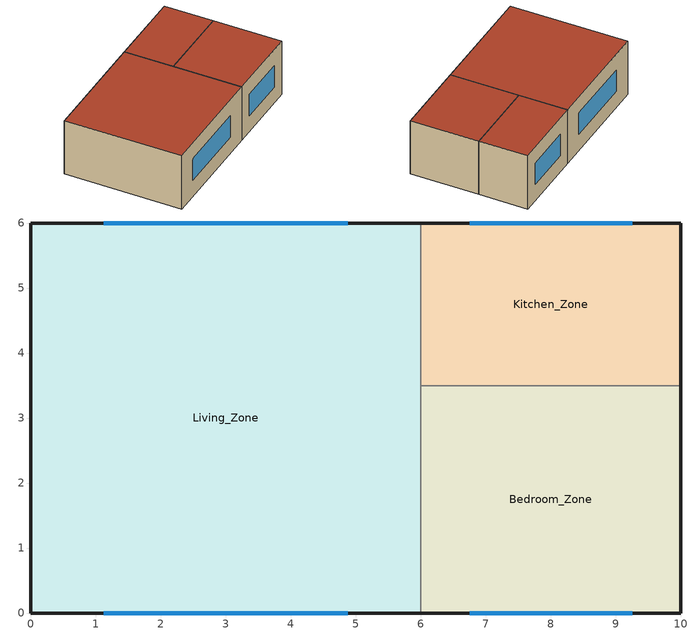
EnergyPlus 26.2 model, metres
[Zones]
Living_Zone
 floor ground (Floor_Construction): 0,0 0,6 6,6 6,0 z0
 wall outside (Exterior_Wall_Construction): 6,6 0,6 0,0 6,0 z0:3
 wall to Bedroom_Zone (Interior_Partition_Construction): 6,3.5 6,0 z0:3
 wall to Kitchen_Zone (Interior_Partition_Construction): 6,6 6,3.5 z0:3
 window (Window_Construction): 1.12,0 4.88,0 / 4.88,6 1.12,6 z0.9:2.1
 roof outside (Roof_Construction): 0,6 0,0 6,0 6,6 z3
Bedroom_Zone
 floor ground (Floor_Construction): 6,0 6,3.5 10,3.5 10,0 z0
 wall outside (Exterior_Wall_Construction): 6,0 10,0 10,3.5 z0:3
 wall to Kitchen_Zone (Interior_Partition_Construction): 10,3.5 6,3.5 z0:3
 window (Window_Construction): 6.75,0 9.25,0 z0.9:2.1
 roof outside (Roof_Construction): 6,3.5 6,0 10,0 10,3.5 z3
Kitchen_Zone
 floor ground (Floor_Construction): 6,3.5 6,6 10,6 10,3.5 z0
 wall outside (Exterior_Wall_Construction): 10,3.5 10,6 6,6 z0:3
 window (Window_Construction): 9.25,6 6.75,6 z0.9:2.1
 roof outside (Roof_Construction): 6,6 6,3.5 10,3.5 10,6 z3
[Building]
Building_house: North Axis {deg}=45; Terrain=Suburbs; Loads Convergence Tolerance Value {W}=0.04; Temperature Convergence Tolerance Value {deltaC}=0.4; Solar Distribution=FullExterior; Maximum Number of Warmup Days=25; Minimum Number of Warmup Days=6
[Material]
Name | Roughness | Thickness {m} | Conductivity {W/m-K} | Density {kg/m3} | Specific Heat {J/kg-K} | Thermal Absorptance | Solar Absorptance | Visible Absorptance
MediumBrick_200mm | Rough | 0.2 | 0.89 | 1920 | 790
Wall_Insulation; Roof_Insulation | VerySmooth | 0.05 | 0.038 | 30 | 1200
Plaster_15mm | Smooth | 0.015 | 0.72 | 1600 | 840
Roof_Concrete_100mm | Rough | 0.1 | 1.13 | 2000 | 1000
Roof_Outer_Finish | Rough | 0.01 | 0.8 | 1800 | 900 | 0.9 | 0.5 | 0.9
Floor_Concrete_150mm | Rough | 0.15 | 1.311 | 2240 | 837
Partition_Gypsum_12mm | Smooth | 0.012 | 0.16 | 800 | 1090
[WindowMaterial:Glazing]
Clear_6mm_Glass: Optical Data Type=SpectralAverage; Thickness {m}=0.006; Solar Transmittance at Normal Incidence=0.78; Front Side Solar Reflectance at Normal Incidence=0.07; Back Side Solar Reflectance at Normal Incidence=0.07; Visible Transmittance at Normal Incidence=0.88; Front Side Visible Reflectance at Normal Incidence=0.08; Back Side Visible Reflectance at Normal Incidence=0.08; Infrared Transmittance at Normal Incidence=0; Front Side Infrared Hemispherical Emissivity=0.84; Back Side Infrared Hemispherical Emissivity=0.84; Conductivity {W/m-K}=0.9
[Construction]
Exterior_Wall_Construction: Plaster_15mm, MediumBrick_200mm, Wall_Insulation, Plaster_15mm
Roof_Construction: Roof_Outer_Finish, Roof_Insulation, Roof_Concrete_100mm, Plaster_15mm
Floor_Construction: Floor_Concrete_150mm
Interior_Partition_Construction: Partition_Gypsum_12mm, Plaster_15mm, Partition_Gypsum_12mm
Window_Construction: Clear_6mm_Glass
[Zone]
Living_Zone: 0, 0, 0, 0, 1, 1, 3, 108
Bedroom_Zone: 0, 0, 0, 0, 1, 1, 3, 42
Kitchen_Zone: 0, 0, 0, 0, 1, 1, 3, 30
[Shading:Overhang]
Living_South_Overhang: Living_South_Window, 0.1, 90, 0.2, 0.2, 0.4
Bedroom_South_Overhang: Bedroom_South_Window, 0.1, 90, 0.2, 0.2, 0.4
Living_North_Overhang: Living_North_Window, 0.1, 90, 0.2, 0.2, 0.4
Kitchen_North_Overhang: Kitchen_North_Window, 0.1, 90, 0.2, 0.2, 0.4
[People]
Living_Occupants: Living_Zone, Always_On, People, 2, , , 0.3, , House_Activity_Sched
Bedroom_Occupants: Bedroom_Zone, Always_On, People, 2, , , 0.3, , House_Activity_Sched
[ZoneVentilation:DesignFlowRate]
Living_Ventilation: Living_Zone, Always_On, AirChanges/Hour, , , , 4, Natural, 0, 1, 1, 0, 0, 0, 20, , , , 1
Bed_Ventilation: Bedroom_Zone, Always_On, AirChanges/Hour, , , , 4, Natural, 0, 1, 1, 0, 0, 0, 20, , , , 1
Kit_Ventilation: Kitchen_Zone, Always_On, AirChanges/Hour, , , , 4, Natural, 0, 1, 1, 0, 0, 0, 20, , , , 1
[ZoneInfiltration:DesignFlowRate]
Living_Infiltration: Living_Zone, Always_On, AirChanges/Hour, , , , 0.5
Bed_Infiltration: Bedroom_Zone, Always_On, AirChanges/Hour, , , , 0.5
Kit_Infiltration: Kitchen_Zone, Always_On, AirChanges/Hour, , , , 0.5
[ZoneHVAC:IdealLoadsAirSystem]
Living_Zone_IdealLoads: , Living_Zone_ZoneAirInletNode, , , 50, 13, 0.0156, 0.0077, NoLimit, , , NoLimit, , , , , ConstantSensibleHeatRatio, 0.7, None, , , None, NoEconomizer, None, 0.7, 0.65
Bedroom_Zone_IdealLoads: , Bedroom_Zone_ZoneAirInletNode, , , 50, 13, 0.0156, 0.0077, NoLimit, , , NoLimit, , , , , ConstantSensibleHeatRatio, 0.7, None, , , None, NoEconomizer, None, 0.7, 0.65
Kitchen_Zone_IdealLoads: , Kitchen_Zone_ZoneAirInletNode, , , 50, 13, 0.0156, 0.0077, NoLimit, , , NoLimit, , , , , ConstantSensibleHeatRatio, 0.7, None, , , None, NoEconomizer, None, 0.7, 0.65
[Zone equipment]
Living_Zone: Living_Zone_IdealLoads
Bedroom_Zone: Bedroom_Zone_IdealLoads
Kitchen_Zone: Kitchen_Zone_IdealLoads
[ThermostatSetpoint:DualSetpoint]
Living_Zone_DualSetpoint; Bedroom_Zone_DualSetpoint; Kitchen_Zone_DualSetpoint: Heating_Setpoint_Schedule, Cooling_Setpoint_Schedule
[ZoneControl:Thermostat]
Living_Zone_Thermostat: Living_Zone, Zone_Control_Type_Sched, ThermostatSetpoint:DualSetpoint, Living_Zone_DualSetpoint
Bedroom_Zone_Thermostat: Bedroom_Zone, Zone_Control_Type_Sched, ThermostatSetpoint:DualSetpoint, Bedroom_Zone_DualSetpoint
Kitchen_Zone_Thermostat: Kitchen_Zone, Zone_Control_Type_Sched, ThermostatSetpoint:DualSetpoint, Kitchen_Zone_DualSetpoint
[Schedule:Constant]
Always_On: Fraction, 1
Heating_Setpoint_Schedule: Temperature, 20
Cooling_Setpoint_Schedule: Temperature, 26
Zone_Control_Type_Sched: Control_Type, 4
House_Activity_Sched: AnyNumber, 125
